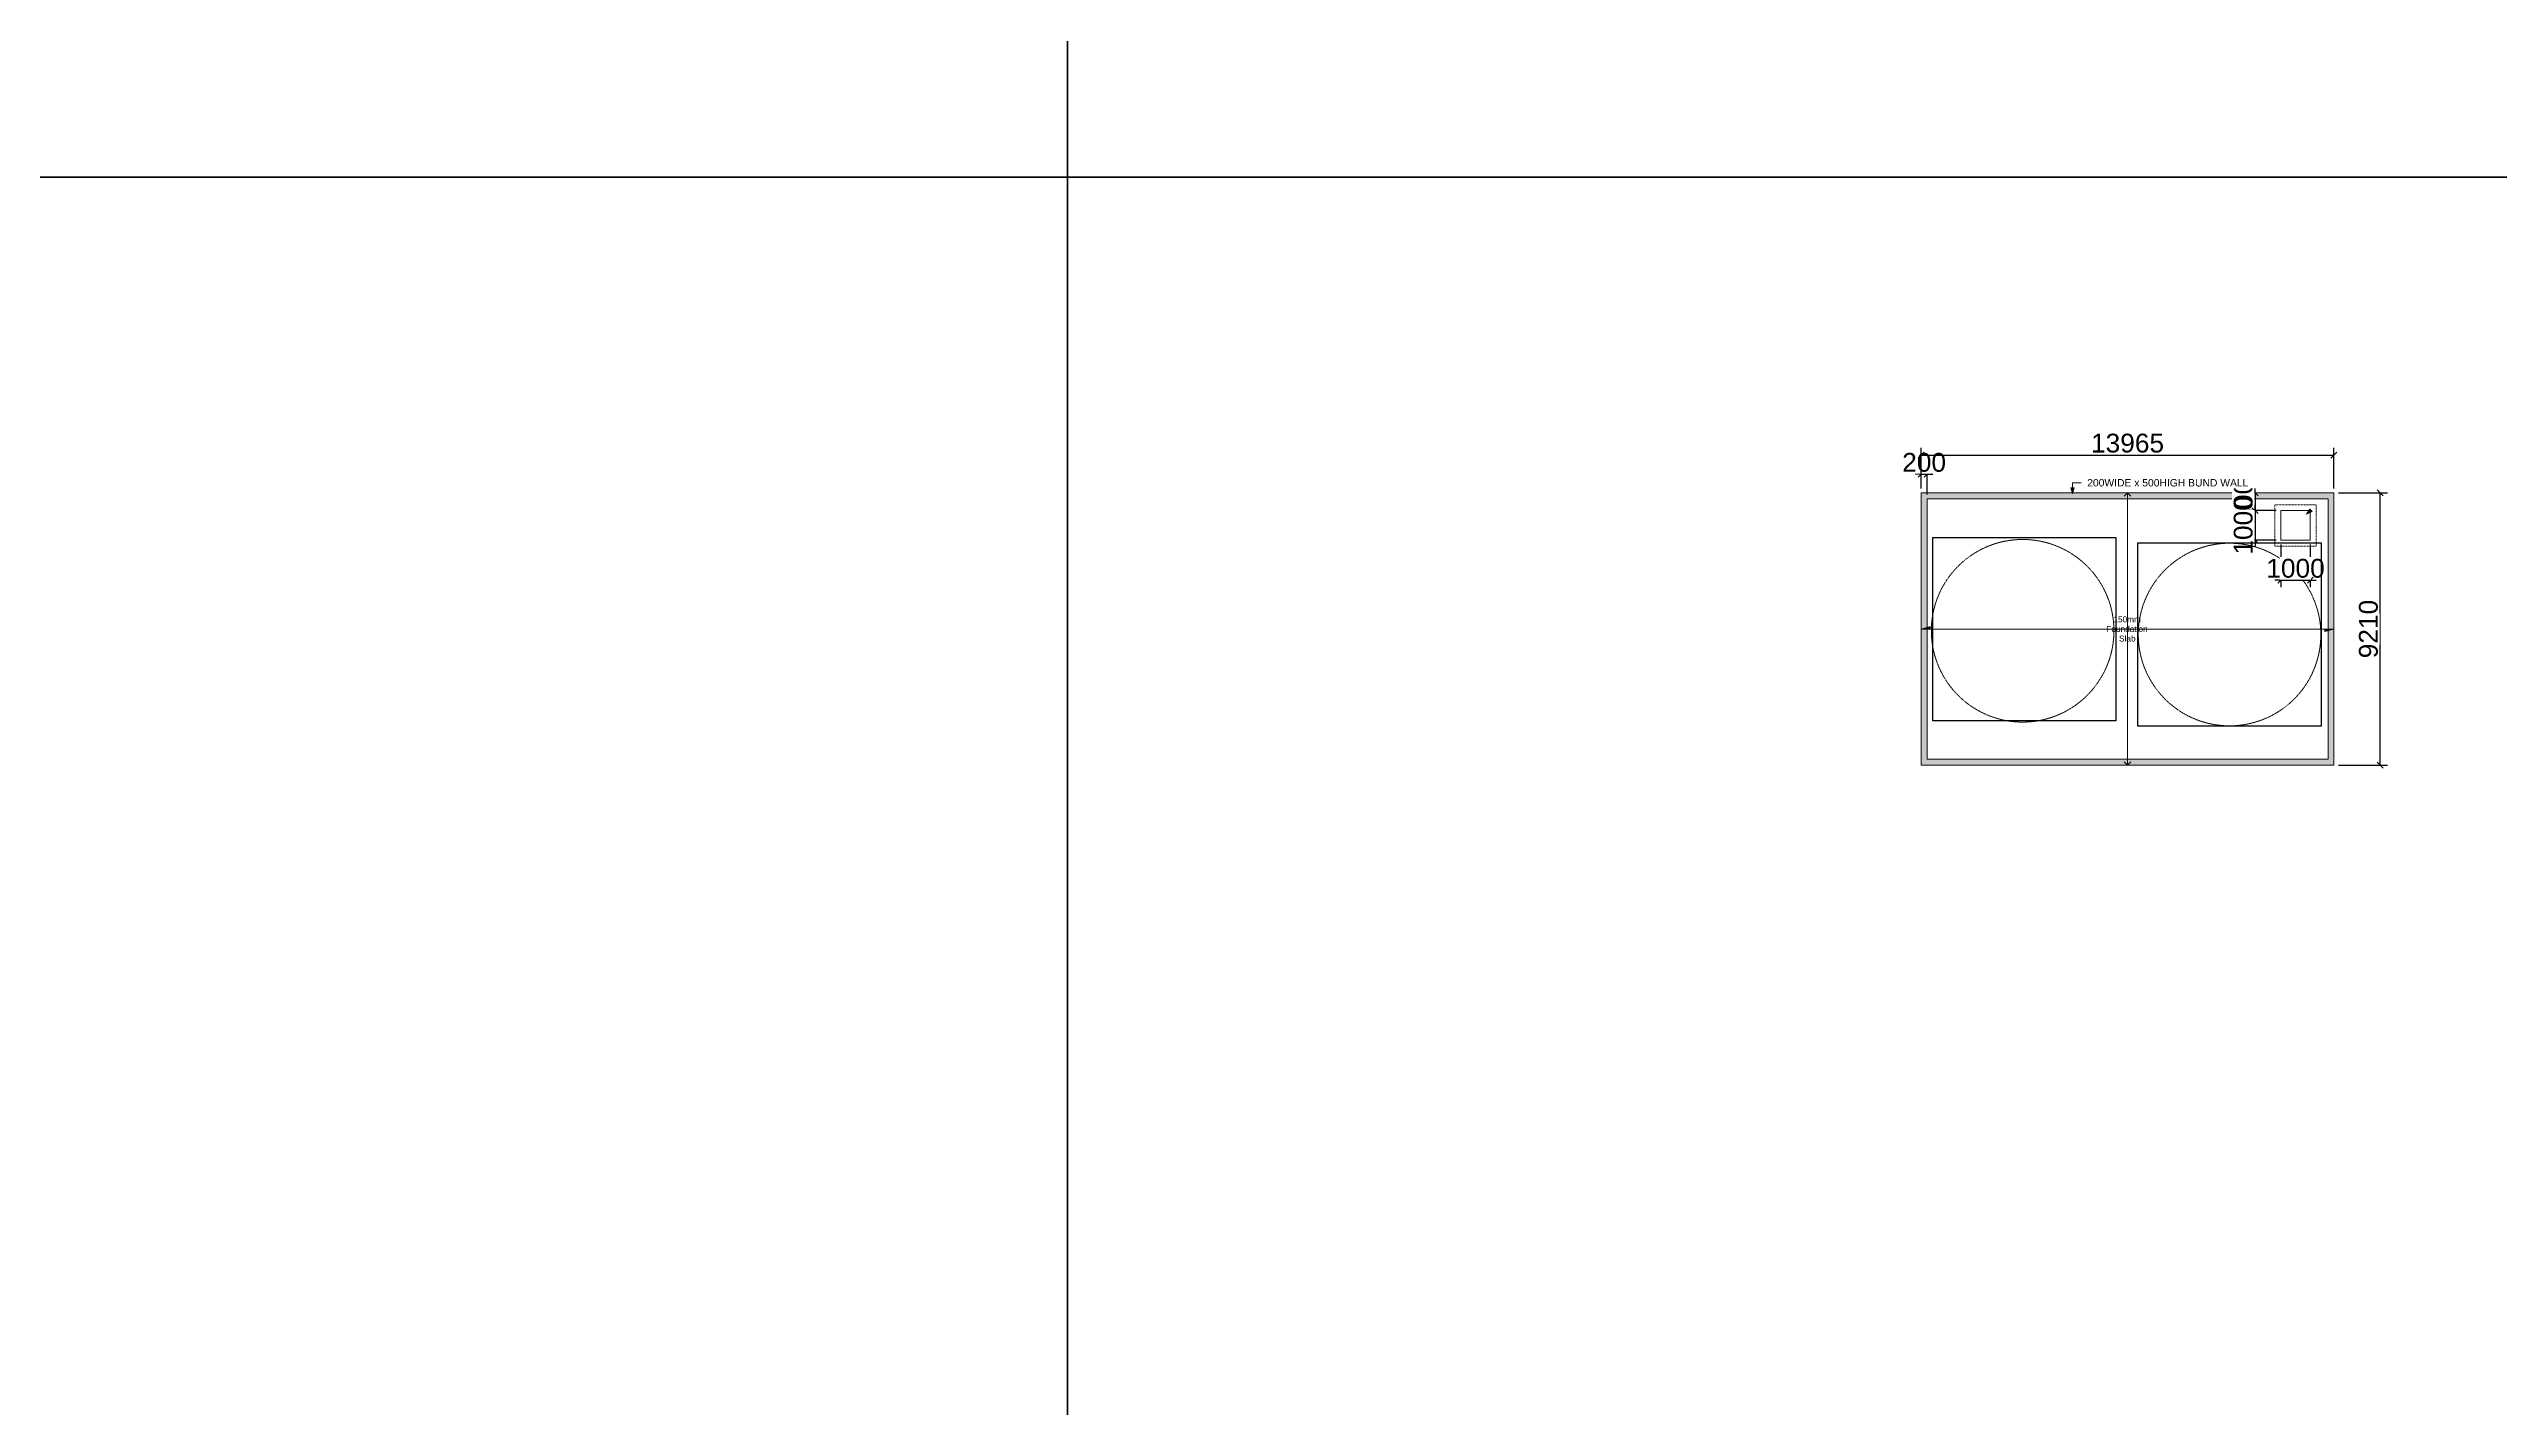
# Model space of a CAD drawing. Header units: millimetres. Extents: x 14826 to 891005, y -311366 to 56117.
# Drawn here: x 335421 to 418310, y -265430 to -219495 of the extents above; entities that cross this region are included whole.
import ezdxf

# ---------------------------------------------------------------- set-up
doc = ezdxf.new("R2010")
doc.units = ezdxf.units.MM
doc.linetypes.add('Dash', pattern=[6.35, 3.175, -3.175])
doc.linetypes.add('Hidden', pattern=[7.14375, 4.7625, -2.38125])
for name, color, linetype, lineweight in [('A-ANNO-DIMS', 7, 'Continuous', 9), ('A-DETL-HDLN', 7, 'Hidden', 9), ('A-WALL', 7, 'Continuous', 9), ('A-WALL-HDLN', 7, 'Dash', 9), ('G-ANNO-TEXT', 7, 'Continuous', 9), ('S-FLOR-SYMB', 7, 'Continuous', 9), ('S-FNDN', 7, 'Continuous', 9), ('S-FNDN-IDEN', 7, 'Continuous', 9)]:
    doc.layers.add(name, color=color, linetype=linetype, lineweight=lineweight)
doc.styles.add('Arial', font='arial.ttf', dxfattribs={"height": 636.361708})
doc.styles.add('Arial_1', font='arial.ttf', dxfattribs={"height": 636.4})
doc.dimstyles.new('Greene_Arch_tick_-_2_5mm_Arial', dxfattribs={"dimscale": 304.8, "dimtxt": 255.06485, "dimasz": 0.656168, "dimexe": 0.787402, "dimexo": 0.492126, "dimgap": 0.246063, "dimtad": 1, "dimdec": 0, "dimzin": 0, "dimdsep": 46, "dimtxsty": 'Arial', "dimblk1": 'OBLIQUE', "dimblk2": 'OBLIQUE', "dimsah": 1, "dimcen": 0.09, "dimazin": 0, "dimtfac": 1, "dimtdec": 4, "dimtix": 1, "dimtmove": 0, "dimatfit": 3, "dimfxl": 1, "dimtvp": 1, "dimtfill": 1, "dimtolj": 1, "dimtzin": 0, "dimarcsym": 2})

# ---------------------------------------------------------------- blocks, each defined once
blk = doc.blocks.new('_Oblique')
at = {"color": 0, "linetype": 'ByBlock', "lineweight": -2}
blk.add_line((-0.5, -0.5), (0.5, 0.5), dxfattribs=at)
blk = doc.blocks.new('*D565')
at = {"layer": 'A-ANNO-DIMS', "color": 0, "lineweight": -2, "transparency": 16777216}
for p, q in [((398761, -234360), (398761, -233641)), ((398961, -234560), (398961, -233641)), ((398761, -233881), (398561, -233881)), ((398761, -233881), (398961, -233881)), ((398961, -233881), (399161, -233881))]:
    blk.add_line(p, q, dxfattribs=at)
at = {"layer": 'Defpoints', "color": 0, "transparency": 16777216}
for p in [(398761, -234510), (398961, -234710)]:
    blk.add_point(p, dxfattribs=at)
at = {"layer": 'A-ANNO-DIMS', "color": 0, "lineweight": -2, "transparency": 16777216, "xscale": 200, "yscale": 200, "zscale": 200}
blk.add_blockref('_Oblique', (398761, -233881), dxfattribs=at)
at = {"layer": 'A-ANNO-DIMS', "color": 0, "lineweight": -2, "transparency": 16777216, "xscale": 200, "yscale": 200, "zscale": 200, "rotation": 180}
blk.add_blockref('_Oblique', (398961, -233881), dxfattribs=at)
at = {"layer": 'A-ANNO-DIMS', "color": 0, "transparency": 16777216, "insert": (398861, -233481), "char_height": 636.4, "width": 692.21, "attachment_point": 5, "style": 'Arial', "bg_fill": 3, "box_fill_scale": 1.1, "bg_fill_color": 256, "bg_fill_true_color": 13158600, "bg_fill_transparency": 0}
blk.add_mtext('\\A1;200', dxfattribs=at)
at = {"layer": 'Defpoints', "color": 0, "transparency": 16777216}
blk.add_point((398961, -233881), dxfattribs=at)
blk = doc.blocks.new('*D566')
at = {"layer": 'A-ANNO-DIMS', "color": 0, "lineweight": -2, "transparency": 16777216}
for p, q in [((412876, -234510), (414534, -234510)), ((414294, -243720), (414294, -234510)), ((412876, -243720), (414534, -243720))]:
    blk.add_line(p, q, dxfattribs=at)
at = {"layer": 'Defpoints', "color": 0, "transparency": 16777216}
for p in [(412726, -234510), (414294, -234510), (412726, -243720)]:
    blk.add_point(p, dxfattribs=at)
at = {"layer": 'A-ANNO-DIMS', "color": 0, "lineweight": -2, "transparency": 16777216, "xscale": 200, "yscale": 200, "zscale": 200}
for p, rotation in [((414294, -234510), 90), ((414294, -243720), 270)]:
    blk.add_blockref('_Oblique', p, dxfattribs=dict(at, rotation=rotation))
at = {"layer": 'A-ANNO-DIMS', "color": 0, "transparency": 16777216, "insert": (413894, -239115), "char_height": 636.4, "width": 922.94, "attachment_point": 5, "rotation": 90, "style": 'Arial', "bg_fill": 3, "box_fill_scale": 1.1, "bg_fill_color": 256, "bg_fill_true_color": 13158600, "bg_fill_transparency": 0}
blk.add_mtext('\\A1;9210', dxfattribs=at)
blk = doc.blocks.new('*D567')
at = {"layer": 'A-ANNO-DIMS', "color": 0, "lineweight": -2, "transparency": 16777216}
for p, q in [((398761, -234360), (398761, -232990)), ((398761, -233230), (412726, -233230)), ((412726, -234360), (412726, -232990))]:
    blk.add_line(p, q, dxfattribs=at)
at = {"layer": 'Defpoints', "color": 0, "transparency": 16777216}
for p in [(412726, -233230), (398761, -234510), (412726, -234510)]:
    blk.add_point(p, dxfattribs=at)
at = {"layer": 'A-ANNO-DIMS', "color": 0, "lineweight": -2, "transparency": 16777216, "xscale": 200, "yscale": 200, "zscale": 200, "rotation": 180}
blk.add_blockref('_Oblique', (398761, -233230), dxfattribs=at)
at = {"layer": 'A-ANNO-DIMS', "color": 0, "lineweight": -2, "transparency": 16777216, "xscale": 200, "yscale": 200, "zscale": 200}
blk.add_blockref('_Oblique', (412726, -233230), dxfattribs=at)
at = {"layer": 'A-ANNO-DIMS', "color": 0, "transparency": 16777216, "insert": (405743, -232830), "char_height": 636.4, "width": 1153.68, "attachment_point": 5, "style": 'Arial', "bg_fill": 3, "box_fill_scale": 1.1, "bg_fill_color": 256, "bg_fill_true_color": 13158600, "bg_fill_transparency": 0}
blk.add_mtext('\\A1;13965', dxfattribs=at)
blk = doc.blocks.new('M_Span Direction - One Way Slab-366505-LIME SYSTEM _ MIXED SLURRY S1_S2')
at = {"layer": 'S-FLOR-SYMB'}
for points in [[(-66.76, 0.82), (-66.76, 0), (-69.82, 0)], [(66.76, -0.82), (66.76, 0), (69.82, 0)]]:
    blk.add_hatch(color=256, dxfattribs=at).paths.add_polyline_path(points)
for p, q in [((0, 46.05), (-1.12, 44.93)), ((0, 46.05), (1.12, 44.93)), ((0, 46.05), (0, 0)), ((-66.76, 0.82), (-69.82, 0)), ((0, 0), (-69.82, 0)), ((-66.76, 0), (-66.76, 0.82)), ((0, 0), (69.82, 0)), ((0, -46.05), (0, 0)), ((66.76, -0.82), (69.82, 0)), ((66.76, 0), (66.76, -0.82)), ((0, -46.05), (-1.12, -44.93)), ((0, -46.05), (1.12, -44.93))]:
    blk.add_line(p, q, dxfattribs=at)
blk = doc.blocks.new('*D562')
at = {"layer": 'A-ANNO-DIMS', "color": 0, "lineweight": -2, "transparency": 16777216}
for p, q in [((410050, -234510), (409819, -234510)), ((410059, -234510), (410059, -234310)), ((410059, -234510), (410059, -235110)), ((410776, -235110), (409819, -235110)), ((410059, -235110), (410059, -235310))]:
    blk.add_line(p, q, dxfattribs=at)
at = {"layer": 'Defpoints', "color": 0, "transparency": 16777216}
blk.add_point((410926, -235110), dxfattribs=at)
at = {"layer": 'A-ANNO-DIMS', "color": 0, "lineweight": -2, "transparency": 16777216, "xscale": 200, "yscale": 200, "zscale": 200}
for p, rotation in [((410059, -234510), 270), ((410059, -235110), 90)]:
    blk.add_blockref('_Oblique', p, dxfattribs=dict(at, rotation=rotation))
at = {"layer": 'A-ANNO-DIMS', "color": 0, "transparency": 16777216, "insert": (409659, -234810), "char_height": 636.4, "width": 692.21, "attachment_point": 5, "rotation": 90, "style": 'Arial', "bg_fill": 3, "box_fill_scale": 1.1, "bg_fill_color": 256, "bg_fill_true_color": 13158600, "bg_fill_transparency": 0}
blk.add_mtext('\\A1;600', dxfattribs=at)
at = {"layer": 'Defpoints', "color": 0, "transparency": 16777216}
for p in [(410200, -234510), (410059, -235110)]:
    blk.add_point(p, dxfattribs=at)
blk = doc.blocks.new('*D563')
at = {"layer": 'A-ANNO-DIMS', "color": 0, "lineweight": -2, "transparency": 16777216}
for p, q in [((410776, -235110), (409819, -235110)), ((410059, -235110), (410059, -234910)), ((410059, -235110), (410059, -236110)), ((410776, -236110), (409819, -236110)), ((410059, -236110), (410059, -236310))]:
    blk.add_line(p, q, dxfattribs=at)
at = {"layer": 'Defpoints', "color": 0, "transparency": 16777216}
for p in [(410926, -235110), (410926, -236110)]:
    blk.add_point(p, dxfattribs=at)
at = {"layer": 'A-ANNO-DIMS', "color": 0, "lineweight": -2, "transparency": 16777216, "xscale": 200, "yscale": 200, "zscale": 200}
for p, rotation in [((410059, -235110), 270), ((410059, -236110), 90)]:
    blk.add_blockref('_Oblique', p, dxfattribs=dict(at, rotation=rotation))
at = {"layer": 'A-ANNO-DIMS', "color": 0, "transparency": 16777216, "insert": (409659, -235610), "char_height": 636.4, "width": 922.94, "attachment_point": 5, "rotation": 90, "style": 'Arial', "bg_fill": 3, "box_fill_scale": 1.1, "bg_fill_color": 256, "bg_fill_true_color": 13158600, "bg_fill_transparency": 0}
blk.add_mtext('\\A1;1000', dxfattribs=at)
at = {"layer": 'Defpoints', "color": 0, "transparency": 16777216}
blk.add_point((410059, -236110), dxfattribs=at)
blk = doc.blocks.new('*D564')
at = {"layer": 'A-ANNO-DIMS', "color": 0, "lineweight": -2, "transparency": 16777216}
for p, q in [((410926, -236260), (410926, -237704)), ((411926, -236260), (411926, -237704)), ((410926, -237464), (410726, -237464)), ((410926, -237464), (411926, -237464)), ((411926, -237464), (412126, -237464))]:
    blk.add_line(p, q, dxfattribs=at)
at = {"layer": 'Defpoints', "color": 0, "transparency": 16777216}
for p in [(410926, -236110), (411926, -236110)]:
    blk.add_point(p, dxfattribs=at)
at = {"layer": 'A-ANNO-DIMS', "color": 0, "lineweight": -2, "transparency": 16777216, "xscale": 200, "yscale": 200, "zscale": 200}
blk.add_blockref('_Oblique', (410926, -237464), dxfattribs=at)
at = {"layer": 'A-ANNO-DIMS', "color": 0, "lineweight": -2, "transparency": 16777216, "xscale": 200, "yscale": 200, "zscale": 200, "rotation": 180}
blk.add_blockref('_Oblique', (411926, -237464), dxfattribs=at)
at = {"layer": 'A-ANNO-DIMS', "color": 0, "transparency": 16777216, "insert": (411426, -237064), "char_height": 636.4, "width": 922.94, "attachment_point": 5, "style": 'Arial', "bg_fill": 3, "box_fill_scale": 1.1, "bg_fill_color": 256, "bg_fill_true_color": 13158600, "bg_fill_transparency": 0}
blk.add_mtext('\\A1;1000', dxfattribs=at)
at = {"layer": 'Defpoints', "color": 0, "transparency": 16777216}
blk.add_point((411926, -237464), dxfattribs=at)

msp = doc.modelspace()

# ---------------------------------------------------------------- hatches: boundary and pattern name
at = {"layer": 'A-WALL', "true_color": 0xc0c0c0}
for points in [[(398960.68169, -243520.08836), (398960.68169, -234509.83589), (398760.68169, -234509.83589), (398760.68169, -243520.08836)], [(412725.68169, -234709.83589), (412725.68169, -234509.83589), (398960.68169, -234509.83589), (398960.68169, -234709.83589), (412525.68169, -234709.83589)], [(412725.68169, -243720.08836), (412725.68169, -234709.83589), (412525.68169, -234709.83589), (412525.68169, -243720.08836)], [(412525.68169, -243720.08836), (412525.68169, -243520.08836), (398760.68169, -243520.08836), (398760.68169, -243720.08836)]]:
    msp.add_hatch(color=9, dxfattribs=at).paths.add_polyline_path(points)
at = {"layer": 'G-ANNO-TEXT'}
msp.add_hatch(color=256, dxfattribs=at).paths.add_polyline_path([(411798.62936, -235227.95109), (411984.72774, -235137.18072), (411914.4101, -235056.29245)])

# ---------------------------------------------------------------- linework, layer by layer
at = {"color": 1}
for points in [[(369879.79872, -136284.53271), (239598.53327, -136284.53271), (239598.53327, -223825.06223), (369879.79872, -223825.06223)], [(500161.06418, -136284.53271), (369879.79872, -136284.53271), (369879.79872, -223825.06223), (500161.06418, -223825.06223)], [(369879.79872, -223825.06223), (239598.53327, -223825.06223), (239598.53327, -311365.59174), (369879.79872, -311365.59174)], [(500161.06418, -223825.06223), (369879.79872, -223825.06223), (369879.79872, -311365.59174), (500161.06418, -311365.59174)]]:
    msp.add_lwpolyline(points, close=True, dxfattribs=at)
at = {"color": 2}
msp.add_lwpolyline([(399151.93169, -236014.96212), (405351.93169, -236014.96212), (405351.93169, -242214.96212), (399151.93169, -242214.96212)], close=True, dxfattribs=at)
at = {"layer": 'A-DETL-HDLN'}
for centre in [(402194.18666, -239174.14833), (409194.7039, -239300.83814)]:
    msp.add_circle(centre, 3088.17748, dxfattribs=at)
at = {"layer": 'A-WALL'}
for p, q in [((398760.68169, -243720.08836), (398760.68169, -234509.83589)), ((398760.68169, -234509.83589), (412725.68169, -234509.83589)), ((412725.68169, -234509.83589), (412725.68169, -243720.08836)), ((398960.68169, -234709.83589), (398960.68169, -243520.08836)), ((412525.68169, -234709.83589), (398960.68169, -234709.83589)), ((412525.68169, -243520.08836), (412525.68169, -234709.83589)), ((398960.68169, -243520.08836), (412525.68169, -243520.08836)), ((412725.68169, -243720.08836), (398760.68169, -243720.08836))]:
    msp.add_line(p, q, dxfattribs=at)
at = {"layer": 'A-WALL-HDLN'}
for p, q in [((410725.68169, -234909.83589), (412125.68169, -234909.83589)), ((410725.68169, -236309.83589), (410725.68169, -234909.83589)), ((412125.68169, -234909.83589), (412125.68169, -236309.83589)), ((412125.68169, -236309.83589), (410725.68169, -236309.83589))]:
    msp.add_line(p, q, dxfattribs=at)
at = {"layer": 'G-ANNO-TEXT'}
for p, q in [((411914.4101, -235056.29245), (411798.62936, -235227.95109)), ((411798.62936, -235227.95109), (411984.72774, -235137.18072)), ((411984.72774, -235137.18072), (411914.4101, -235056.29245))]:
    msp.add_line(p, q, dxfattribs=at)
at = {"layer": 'S-FNDN'}
for p, q in [((410925.68169, -236109.83589), (410925.68169, -235109.83589)), ((410925.68169, -235109.83589), (411925.68169, -235109.83589)), ((411925.68169, -235109.83589), (411925.68169, -236109.83589)), ((411925.68169, -236109.83589), (410925.68169, -236109.83589))]:
    msp.add_line(p, q, dxfattribs=at)

# ---------------------------------------------------------------- texts
at = {"layer": 'S-FNDN-IDEN', "char_height": 200, "attachment_point": 1, "style": 'Arial_1'}
for s, insert, width in [('150mm', (405264.74786, -238688.34002), 1154.43), ('150mm', (405264.74786, -238688.34002), 1154.43), ('Foundation', (405026.62286, -239012.4546), 1731.645), ('Foundation', (405026.62286, -239012.4546), 1731.645), ('Slab', (405456.57077, -239336.56918), 697.468125), ('Slab', (405456.57077, -239336.56918), 697.468125)]:
    msp.add_mtext(s, dxfattribs=dict(at, insert=insert, width=width))

# ---------------------------------------------------------------- next in the draw order: dimensions: what is measured, and where the dimension line sits
at = {"layer": 'A-ANNO-DIMS'}
dim = msp.add_linear_dim(base=(398960.68169, -233880.78673), p1=(398760.68169, -234509.83589), p2=(398960.68169, -234709.83589), dimstyle='Greene_Arch_tick_-_2_5mm_Arial', override={"dimpost": '<>', "dimfxl": 282.842712}, dxfattribs=at)
dim.commit()
dim.dimension.update_dxf_attribs({"geometry": '*D565', "text_midpoint": (398860.68169, -233480.87763)})
dim = msp.add_linear_dim(base=(414294.07286, -234509.83589), p1=(412725.68169, -243720.08836), p2=(412725.68169, -234509.83589), angle=90, dimstyle='Greene_Arch_tick_-_2_5mm_Arial', override={"dimpost": '<>', "dimfxl": 9210.252464}, dxfattribs=at)
dim.commit()
dim.dimension.update_dxf_attribs({"geometry": '*D566', "text_midpoint": (413894.16376, -239114.96212)})

# ---------------------------------------------------------------- next in the draw order: dimensions: what is measured, and where the dimension line sits
dim = msp.add_linear_dim(base=(412725.68169, -233230.0004), p1=(398760.68169, -234509.83589), p2=(412725.68169, -234509.83589), dimstyle='Greene_Arch_tick_-_2_5mm_Arial', override={"dimpost": '<>', "dimfxl": 13965}, dxfattribs=at)
dim.commit()
dim.dimension.update_dxf_attribs({"geometry": '*D567', "text_midpoint": (405743.18169, -232829.87427)})

# ---------------------------------------------------------------- next in the draw order: hatches: boundary and pattern name
at = {"layer": 'G-ANNO-TEXT'}
msp.add_hatch(color=256, dxfattribs=at).paths.add_polyline_path([(403879.93065, -234536.56237), (403933.52049, -234336.56237), (403826.34081, -234336.56237)])

# ---------------------------------------------------------------- next in the draw order: linework, layer by layer
for p, q in [((403933.52049, -234336.56237), (403826.34081, -234336.56237)), ((403826.34081, -234336.56237), (403879.93065, -234536.56237)), ((403879.93065, -234167.4031), (404175.25807, -234167.4031)), ((403879.93065, -234536.56237), (403879.93065, -234167.4031)), ((403879.93065, -234536.56237), (403933.52049, -234336.56237))]:
    msp.add_line(p, q, dxfattribs=at)

# ---------------------------------------------------------------- next in the draw order: block references
at = {"layer": 'S-FLOR-SYMB', "xscale": 99.99999999999993, "yscale": 99.99999999999993, "zscale": 99.99999999999993}
msp.add_blockref('M_Span Direction - One Way Slab-366505-LIME SYSTEM _ MIXED SLURRY S1_S2', (405743.18169, -239114.96212), dxfattribs=at)

# ---------------------------------------------------------------- next in the draw order: dimensions: what is measured, and where the dimension line sits
at = {"layer": 'A-ANNO-DIMS'}
dim = msp.add_linear_dim(base=(410058.95628, -235109.83589), p1=(410200.37764, -234509.83589), p2=(410925.68169, -235109.83589), angle=90, dimstyle='Greene_Arch_tick_-_2_5mm_Arial', override={"dimpost": '<>', "dimfxl": 941.310771}, dxfattribs=at)
dim.commit()
dim.dimension.update_dxf_attribs({"geometry": '*D562', "text_midpoint": (409659.04718, -234809.83589)})

# ---------------------------------------------------------------- next in the draw order: dimensions: what is measured, and where the dimension line sits
dim = msp.add_linear_dim(base=(410058.95628, -236109.83589), p1=(410925.68169, -235109.83589), p2=(410925.68169, -236109.83589), angle=90, dimstyle='Greene_Arch_tick_-_2_5mm_Arial', override={"dimpost": '<>', "dimfxl": 1000}, dxfattribs=at)
dim.commit()
dim.dimension.update_dxf_attribs({"geometry": '*D563', "text_midpoint": (409659.04718, -235609.83589)})

# ---------------------------------------------------------------- next in the draw order: texts
at = {"layer": 'G-ANNO-TEXT', "insert": (404378.45807, -234042.4031), "char_height": 250, "width": 6621.93875, "attachment_point": 1, "style": 'Arial', "bg_fill": 3, "box_fill_scale": 1.25, "bg_fill_color": 256, "bg_fill_true_color": 13158600, "bg_fill_transparency": 0}
msp.add_mtext('200WIDE x 500HIGH BUND WALL', dxfattribs=at)

# ---------------------------------------------------------------- next in the draw order: dimensions: what is measured, and where the dimension line sits
at = {"layer": 'A-ANNO-DIMS'}
dim = msp.add_linear_dim(base=(411925.68169, -237463.97392), p1=(410925.68169, -236109.83589), p2=(411925.68169, -236109.83589), dimstyle='Greene_Arch_tick_-_2_5mm_Arial', override={"dimpost": '<>', "dimfxl": 1000}, dxfattribs=at)
dim.commit()
dim.dimension.update_dxf_attribs({"geometry": '*D564', "text_midpoint": (411425.68169, -237064.06482)})

# ---------------------------------------------------------------- next in the draw order: linework, layer by layer
at = {"color": 2}
msp.add_lwpolyline([(406094.7039, -236200.83814), (412294.7039, -236200.83814), (412294.7039, -242400.83814), (406094.7039, -242400.83814)], close=True, dxfattribs=at)

doc.saveas('drawing.dxf')
